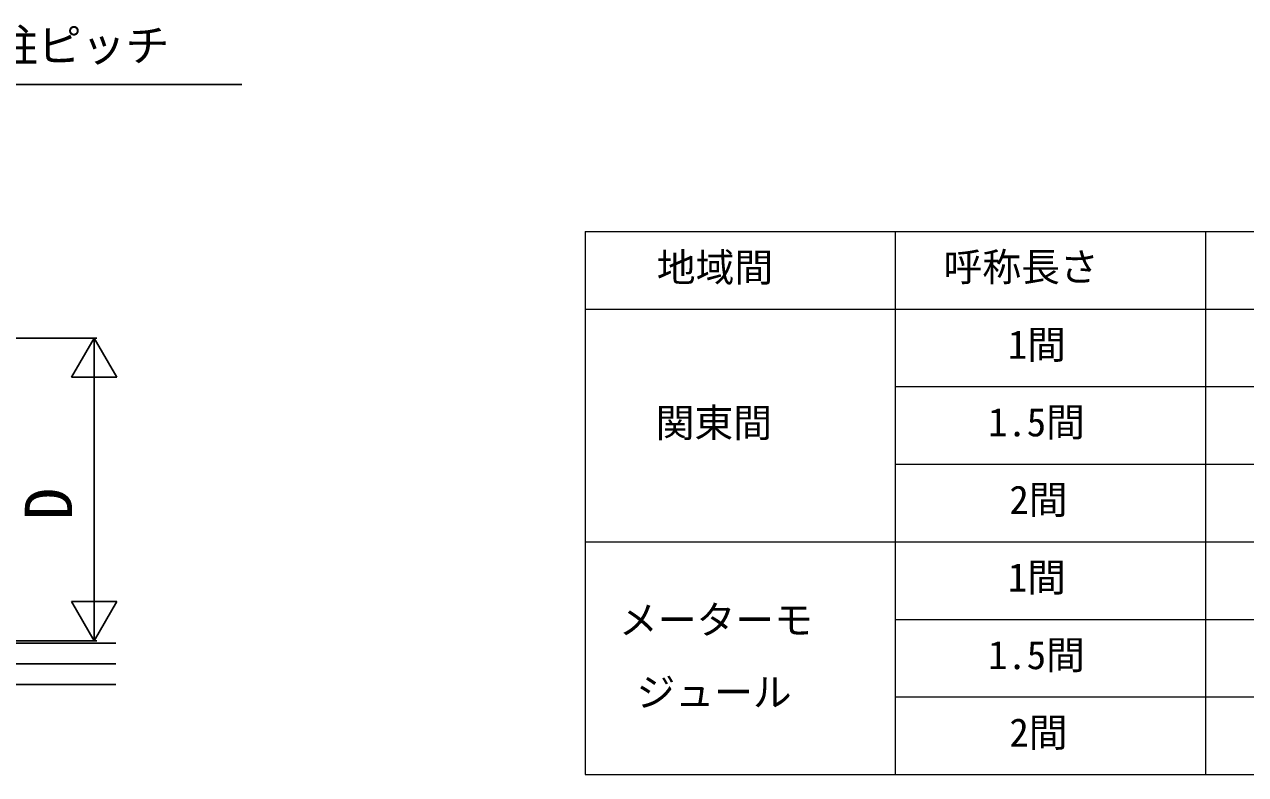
# Model space of a CAD drawing. Units: millimetres, scale not verified. Extents: x -875 to 875, y -1304 to 1297.
# Drawn here: x 58.1 to 530.5, y 565.8 to 855.8 of the extents above; entities that cross this region are included whole.
import ezdxf
from ezdxf.enums import TextEntityAlignment as Align

# ---------------------------------------------------------------- set-up
doc = ezdxf.new("R2010")
doc.units = ezdxf.units.MM
doc.header["$LTSCALE"] = 8
doc.layers.add('0-1_TABLE1', color=7, linetype='Continuous', lineweight=18)
doc.layers.add('0-7_YKK_A1', color=4, linetype='Continuous')
doc.layers.add('0-8_YKK_D', color=6, linetype='Continuous')
doc.styles.add('ＭＳ ゴシック', font='')
doc.styles.get('ＭＳ ゴシック').set_extended_font_data('MS Gothic')

msp = doc.modelspace()

# ---------------------------------------------------------------- linework, layer by layer
at = {"layer": '0-1_TABLE1'}
for p, q in [((275, 775.8), (605, 775.8)), ((275, 775.8), (275, 565.8)), ((395, 775.8), (395, 565.8)), ((515, 775.8), (515, 565.8)), ((275, 745.8), (605, 745.8)), ((395, 715.8), (605, 715.8)), ((395, 685.8), (605, 685.8)), ((275, 655.8), (605, 655.8)), ((395, 625.8), (605, 625.8)), ((395, 595.8), (605, 595.8)), ((275, 565.8), (605, 565.8))]:
    msp.add_line(p, q, dxfattribs=at)
at = {"layer": '0-7_YKK_A1'}
for p, q in [((3.086, 616.564), (93.454, 616.564)), ((93.454, 608.564), (-4.914, 608.564)), ((93.454, 600.564), (-12.914, 600.564))]:
    msp.add_line(p, q, dxfattribs=at)
at = {"layer": '0-8_YKK_D'}
for p, q in [((4.591, 734.564), (86.086, 734.564)), ((85.086, 734.564), (76.336, 719.408)), ((85.086, 734.564), (93.836, 719.408)), ((85.086, 734.564), (85.086, 704.253)), ((76.336, 719.408), (93.836, 719.408)), ((85.086, 717.064), (85.086, 635.064)), ((85.086, 617.564), (85.086, 647.875)), ((85.086, 617.564), (76.336, 632.719)), ((93.836, 632.719), (76.336, 632.719)), ((85.086, 617.564), (93.836, 632.719)), ((-7.294, 617.564), (86.086, 617.564))]:
    msp.add_line(p, q, dxfattribs=at)
msp.add_lwpolyline([(-42.914, 832.564), (24.086, 832.564), (142.278, 832.564)], dxfattribs=at)

# ---------------------------------------------------------------- texts
at = {"layer": '0-1_TABLE1', "style": 'ＭＳ ゴシック'}
for s, p in [('地域間', (302.741, 753.087)), ('呼称長さ', (413.665, 753.257)), ('1間', (438.551, 723.257)), ('関東間', (302.315, 693.002)), ('1.5間', (430.881, 693.257)), ('2間', (439.148, 663.257)), ('1間', (438.551, 633.257)), ('メーターモ', (288.125, 616.823)), ('1.5間', (430.881, 603.257)), ('ジュール', (294.901, 588.84)), ('2間', (439.148, 573.257))]:
    msp.add_text(s, height=11, dxfattribs=at).set_placement(p, align=Align.BOTTOM_LEFT)
at = {"layer": '0-8_YKK_D', "style": 'ＭＳ ゴシック'}
msp.add_text('間柱ピッチ', height=12.46, dxfattribs=at).set_placement((29.261, 837.785), align=Align.BOTTOM_LEFT)
msp.add_text('D', height=18.33, rotation=90, dxfattribs=at).set_placement((82.086, 664.203), align=Align.BOTTOM_LEFT)

doc.saveas('drawing.dxf')
